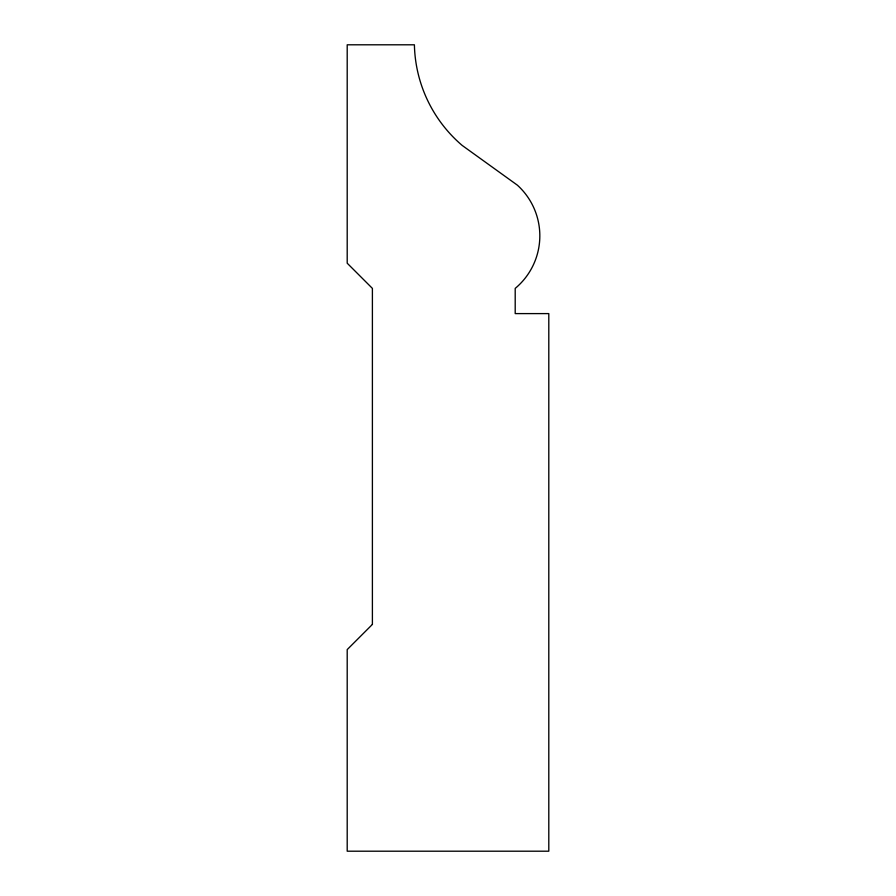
<?xml version="1.0" encoding="UTF-8"?>
<svg xmlns="http://www.w3.org/2000/svg" width="896" height="896" viewBox="0 0 896 896"><rect width="100%" height="100%" fill="white"/><g stroke="black" fill="none" stroke-linecap="round" stroke-linejoin="round"><path stroke-width="1.34" d="M372.4 624.4L347.2 649.6L347.2 851.2L548.8 851.2L548.8 313.6L515.2 313.6L515.2 288.4A68.398 68.398 0 0 0 517.362 185.158L462.168 145.421A136.147 136.147 0 0 1 414.4 44.8L347.2 44.8L347.2 263.2L372.4 288.4L372.4 624.4"/></g></svg>
